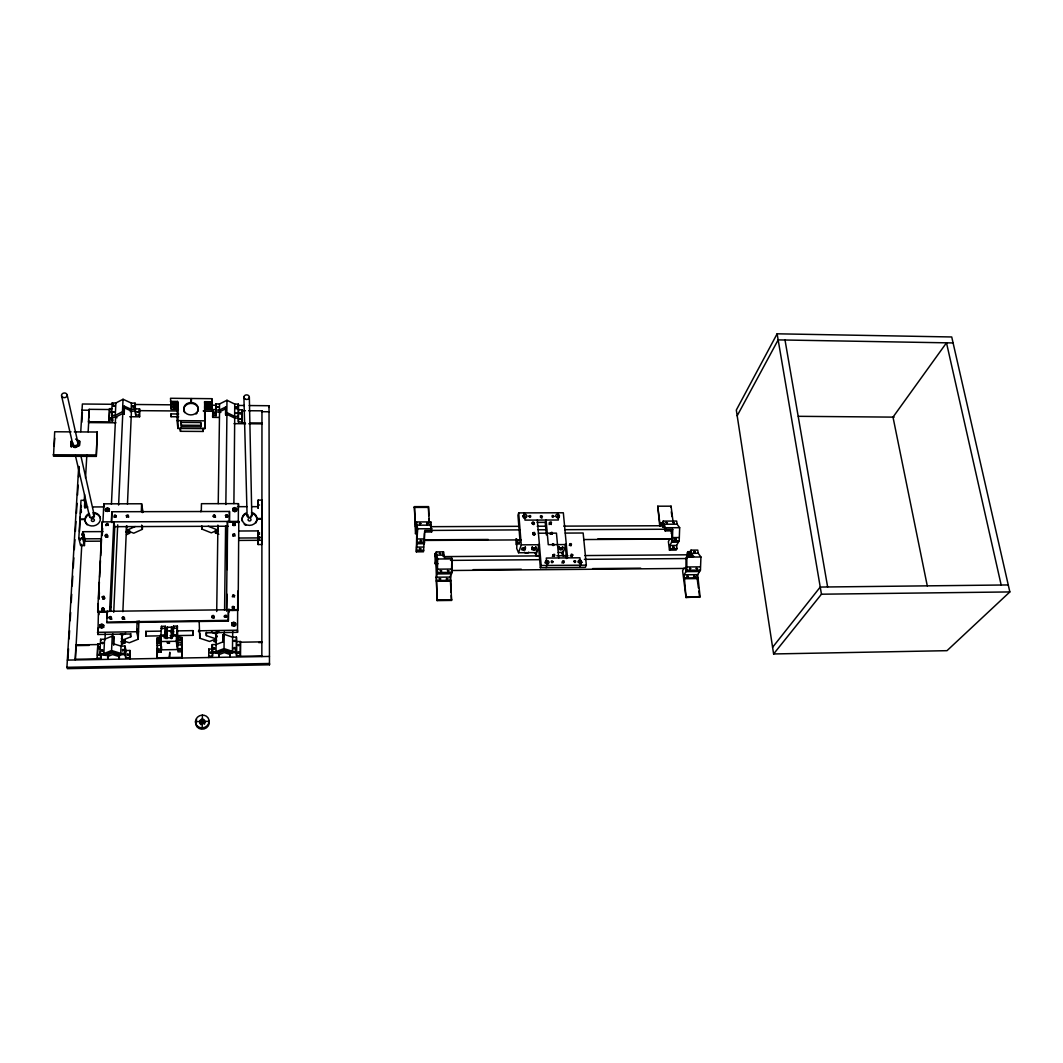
<?xml version="1.0" encoding="UTF-8"?>
<svg xmlns="http://www.w3.org/2000/svg" width="1063" height="1063" viewBox="0 0 1063 1063"><rect width="100%" height="100%" fill="white"/><g stroke="black" fill="none" stroke-linecap="round" stroke-linejoin="round"><path stroke-width="1.5" d="M157.204 652.217L161.098 652.151L161.084 637.88L157.191 637.946L157.151 658.462L157.537 646.477M181.972 637.348L181.826 658.024L181.879 651.792L177.999 651.858L177.694 648.696L177.627 642.809L181.521 642.743C184.749 637.348 176.83 634.438 177.68 640.843L181.574 640.79M181.879 651.792L181.521 642.743M258.15 500.115L258.216 507.888L258.15 500.115L261.843 500.115L261.817 537.559L258.083 537.572L258.096 530.915L238.883 531.008M248.715 410.73L261.963 410.836L261.843 656.562L261.843 655.898L240.384 656.283L240.464 641.521L236.637 641.587L236.424 637.122L232.571 637.175L224.2 634.345L222.858 634.863L222.778 641.972L216.095 644.537L212.228 644.603L212.507 656.11L208.64 656.19L208.773 657.532L208.76 649.094L212.613 649.028L212.507 656.11M269.019 407.448L269.019 405.734L249.194 405.548M261.83 530.543L261.87 544.508L258.176 544.535L258.176 537.918L239.148 538.024M261.83 534.609L261.843 534.955M261.883 510.134L261.87 508.646M261.843 505.457L261.857 505.842M261.87 539.18L261.857 538.25M261.857 537.719L261.87 538.064M261.843 536.084L261.83 535.141M66.929 667.312L67.354 668.654L269.471 664.8L269.471 663.485L66.929 667.312L78.715 466.431M170.917 415.341L170.997 413.919L178.611 413.985M171.09 415.314L170.997 416.669L171.023 413.972M216.241 632.379L216.148 638.903L206.368 635.634L206.102 632.817L237.541 632.326L237.753 591.134L237.846 593.353M238.298 522.943L238.444 503.636L201.452 503.689L201.306 511.409M107.137 611.331L106.805 622.798L228.346 621.071L228.425 609.75L228.465 610.481L238.139 610.361L238.79 521.415L102.181 521.88L97.676 611.451L97.862 612.195L107.801 612.062L107.629 611.318M245.088 422.875L242.019 422.848L242.072 409.8L238.524 409.773L238.325 404.126L234.75 404.086L226.977 400.273L219.536 403.953L215.935 403.913L216.174 415.673L212.6 415.646L212.706 417.374L219.151 417.427M240.384 656.283L240.464 641.521M242.019 422.848L242.072 409.8M258.189 508.207L258.203 506.692M258.163 503.49L258.15 505.005L259.531 505.005M258.15 541.2L258.123 533.799L259.518 533.785M258.15 535.739L258.11 538.104L259.518 538.104M694.378 553.318L693.674 552.574M226.778 611.305L226.964 594.177M231.774 623.117L231.787 625.642L233.647 626.08L235.548 625.057L235.561 623.064L233.674 622.094L231.774 623.117L233.714 622.626L235.587 623.596L235.574 625.589L233.647 626.08M232.89 510.918L232.877 508.459L234.724 507.529L236.531 508.446L236.544 510.918L234.71 511.848L232.863 510.32L234.684 511.25L236.518 510.306L236.531 508.446M240.358 655.619L236.531 655.685L236.305 651.3L232.438 651.367L232.717 631.183M233.9 503.596L234.71 417.44M241.992 421.998L238.418 421.971L238.232 416.377L234.631 416.351L234.75 404.086M236.424 637.122L236.371 652.655L232.518 652.722L224.12 649.971L216.108 653.014L212.228 653.081L212.348 645.972M238.325 404.126L238.285 418.118L234.697 418.078L226.911 414.331L225.662 414.942L225.662 407.036L219.443 410.079L215.842 410.039M236.531 655.685L236.637 641.587M238.418 421.971L238.524 409.773M686.26 577.794L687.522 577.78M226.485 609.777L227.482 521.455L227.243 569.622M111.389 521.84L111.867 511.741L229.475 511.462L229.409 522.252L238.816 522.212L238.79 521.415M228.346 621.071L228.439 612.248M229.422 520.578L229.475 511.462M228.877 612.235L228.917 609.006M230.1 652.443L230.046 657.147L229.887 654.409L224.306 652.589L218.978 654.609L219.191 657.346L219.23 654.516M222.885 641.946L222.858 634.863M225.662 414.942L225.662 407.036M212.108 651.725L216.002 651.659L224.027 648.603L224.2 634.345M225.582 413.188L226.831 412.59L226.977 400.273M224.293 635.103L224.333 631.794M224.585 610.308L225.595 526.012M225.848 504.526L226.924 413.613M216.002 651.659L216.095 644.537M201.611 526.265L201.85 529.055L211.311 532.842L217.702 530.052L217.769 525.481M219.443 410.079L219.536 403.953M216.227 644.71L216.414 631.435M216.706 611.517L217.928 525.215M218.234 503.636L219.563 410.677M216.041 405.667L215.948 411.793L220.852 412.444M216.174 415.673L215.935 403.913M218.805 534.251L215.43 532.895L215.47 530.185M202.183 727.863L202.422 715.12M202.462 722.827L202.502 720.541M209.73 403.953L209.703 402.133L209.77 404.618L205.079 404.578L205 402.093L205.079 404.578M209.943 405.667L209.916 406.823L205.239 406.77L205.332 408.086L207.71 408.763L210.009 408.139L209.982 406.332L210.009 408.139M209.77 404.618L209.796 403.462L205.106 403.422M206.368 635.634L206.421 632.365M211.763 401.761L204.614 401.694L205.172 409.614L212.268 409.68L211.816 398.691L170.505 398.28L171.289 409.321L178.411 409.388M212.268 409.68L211.816 398.691M212.706 417.374L212.706 409.547L216.281 409.574M216.148 638.903L209.544 641.441L199.751 638.212L199.166 620.885M180.112 428.044L180.444 431.312L203.166 431.458L203.219 428.349M199.751 638.212L199.844 633.309M201.85 529.055L201.904 525.986M170.412 401.362L177.601 401.429L177.069 420.629L177.893 428.455L204.814 428.641L204.614 401.694M204.814 428.641L205.172 409.614M205.332 408.086L205.252 405.628L205.345 406.943L210.022 406.983M207.537 406.132L207.498 404.099M207.71 408.763L207.737 407.621M181.467 426.755L181.069 420.842L181.467 426.755L200.96 426.888L200.774 422.449M176.272 641.295L176.564 634.837L172.631 634.903L172.432 637.773L164.18 637.906L164.393 635.023L160.46 635.089L160.128 641.56L161.51 649.838L177.441 649.559L176.272 641.295L160.128 641.56M172.99 635.554L173.482 626.147L177.375 626.08L176.857 636.95L176.564 634.837M177.521 646.397L177.375 626.08M177.641 404.312L177.614 402.492L175.382 403.807L172.95 403.116L172.804 401.787L172.91 404.272L175.355 404.963L177.641 404.312L177.508 402.983L175.076 402.292L172.777 402.943M171.382 638.145L171.462 635.528M171.581 631.116L171.595 626.785L171.263 638.624M177.999 407.847L177.906 405.375L178.039 406.691L175.754 407.328L173.335 406.651L173.189 405.335L173.296 407.807L175.714 408.484L177.999 407.847L177.973 406.039M177.893 428.455L178.066 408.272M180.444 431.312L180.537 428.19M165.735 638.557L165.815 635.501M172.91 404.272L172.95 403.116M173.296 407.807L173.335 406.651M167.104 638.212L167.25 630.997L167.356 631.728M167.303 631.183L167.316 626.838L166.971 638.69M175.355 404.963L175.382 403.807M175.714 408.484L175.754 407.328M169.655 657.652L169.788 652.283L169.163 657.572M165.828 632.326L165.323 626.266L161.43 626.32L160.819 637.202L160.46 635.089M161.098 652.151L161.244 647.34M161.51 649.838L161.603 646.676M171.289 409.321L171.023 403.063M165.323 626.266L164.725 637.136L164.393 635.023M416.218 523.501L417.174 543.738L424.35 543.698L424.416 533.4M417.015 540.482L417.334 530.344L416.364 526.73M519.953 529.879L424.775 530.464L423.486 551.79L416.351 551.843L417.639 528.803L416.51 521.96L430.781 521.906L431.618 531.965L424.456 532.005M157.63 643.274L157.337 637.734L161.231 637.667M431.618 531.965L430.967 527.873M435.989 553.385L437.079 573.94L451.483 573.807L451.855 558.248L444.653 558.301L443.51 551.83L436.335 551.883L435.219 556.706L435.046 553.451L435.179 563.749L438.036 563.722M436.906 570.632L437.265 560.493L436.162 556.653M451.855 558.248L451.855 572.359L450.646 577.063L451.523 600.422L437.132 600.595L436.308 577.196L437.425 572.479L437.611 558.992L436.335 551.883M142.017 511.29L142.11 509.071L142.349 512.592M138.19 621.921L138.124 623.702L137.805 622.054M122.125 633.827L121.833 640.418L129.327 642.756L138.217 639.195L138.908 621.071M126.723 525.826L126.537 530.45L133.752 533.201L142.362 529.308L142.482 526.225M171.874 635.74L171.741 638.464M138.217 639.195L136.728 631.741L137.127 621.071M141.326 511.542L141.618 503.782L103.842 503.835L102.938 521.787M125.979 650.529L129.899 650.463L129.912 658.954L129.606 657.612L125.686 657.678L125.979 650.529L124.982 646.052L121.023 646.118L113.435 643.779L113.768 636.578L112.24 636.099L104.559 639.222L100.6 639.288L99.895 653.692L101.078 658.117L97.118 658.196L97.836 643.872L100.454 643.819M129.752 416.723L139.598 416.789L139.346 415.062L135.705 415.022L135.094 403.156L131.44 403.116L123.042 399.263L115.88 402.97L112.2 402.943L111.588 415.354L112.612 421.028L108.944 421.001L109.555 408.644L111.987 408.657M129.606 657.612L129.899 650.463M139.346 415.062L139.585 408.91L135.958 408.87M121.833 640.418L130.749 636.83L130.882 633.521M139.598 416.789L139.585 408.91M125.686 657.678L124.677 653.253L120.717 653.32L121.023 646.118M135.705 415.022L134.842 409.335L131.174 409.308L131.44 403.116M121.395 646.424L121.886 634.837M122.87 611.677L126.55 525.654M127.467 504.154L131.427 411.514M121.82 644.178L125.009 642.889L125.128 639.979M126.484 534.689L129.58 533.281L129.686 530.557M124.677 653.253L124.982 646.052M134.842 409.335L135.094 403.156M125.288 647.447L124.996 654.622L121.036 654.688L111.921 651.925L104.227 654.994L100.254 655.06L100.414 651.871M135.36 404.923L135.107 411.102L131.453 411.075L124.464 407.886L124.172 406.106L131.174 409.308M119.468 654.861L119.282 659.153L118.631 656.389L112.572 654.556L107.456 656.589L108.16 659.352L108.386 654.595M110.858 611.398L114.777 526.663L113.807 521.84L109.622 611.305M99.895 653.692L103.868 653.612L111.575 650.529L112.24 636.099M111.588 415.354L115.282 415.394L122.471 411.7L123.042 399.263M112.598 637.069L112.744 633.761M113.728 612.315L117.701 524.83M118.604 505.031L122.816 412.603M112.133 412.471L111.907 417.121L115.588 417.148L122.777 413.467L124.185 414.105L124.172 406.106M113.768 636.578L113.768 645.175L113.435 643.779M124.185 414.105L124.464 407.886M103.868 653.612L104.559 639.222M115.282 415.394L115.88 402.97M104.945 640.072L105.264 633.442M111.429 504.181L115.628 416.351M107.018 618.334L107.23 613.856M111.628 520.963L111.867 511.741M99.763 625.017L99.802 627.582L99.763 625.017L101.756 623.981L103.656 624.964L103.696 627.529M105.529 508.712L105.436 510.599L107.27 511.529L109.183 510.585L109.276 508.699L107.443 507.769L105.529 508.712L105.556 511.21M101.078 658.117L101.224 654.941M112.612 421.028L112.758 417.945M109.316 511.197L109.276 508.699M97.862 612.195L98.288 603.585M98.54 598.628L99.377 582.112M99.616 577.169L100.454 560.653M100.706 555.71L101.53 539.193M101.703 535.898L102.181 521.88M130.749 636.83L130.138 633.986L97.955 634.491L98.394 612.501M99.058 599.266L99.391 592.649M102.287 534.848L102.619 528.324M97.955 634.491L98.288 627.888M98.952 614.693L99.111 611.398M97.464 655.685L97.836 643.872M109.715 409.521L89.172 409.335L88.481 421.719L109.104 421.878L109.555 408.644M515.993 538.689L516.405 544.96L516.711 539.007M520.392 540.11L517.136 540.137L516.698 548.455L518.558 552.747L536.523 552.627L539.419 544.734L521.255 544.854L518.558 552.747M71.048 431.87L54.691 431.764L53.522 456.226L96.295 456.386L97.225 432.03L74.317 431.884M96.295 456.386L97.225 432.03M200.003 723.106L200.043 722.508A2.471 2.285 -17 0 1 202.262 720.541L202.9 720.541A2.471 2.285 -17 0 1 204.907 722.534M525.122 549.691L525.268 546.967L525.122 549.691L521.588 549.717L522.172 548.003L525.72 547.976M551.245 524.551L550.076 523.302L549.119 524.564M81.811 544.176L75.287 659.95L75.885 644.922L98.022 644.563M84.229 501.178L84.602 494.561M85.532 478.031L86.847 454.871M88.149 431.724L88.8 420.137M88.92 417.958L89.172 409.335M102.925 531.606L83.073 531.699L82.688 538.476L84.442 545.558L80.602 545.585L78.808 538.503L81.001 500.301L84.841 500.301L86.555 507.649M84.841 500.301L84.469 506.958L87.751 506.945M84.442 545.558L84.827 538.821L83.073 531.699M532.125 549.637L532.271 546.927L532.125 549.637L535.646 549.624L535.805 546.9L535.646 549.624M79.459 531.447L80.296 516.91M80.496 513.894L80.748 508.818L81.466 512.034M539.592 555.816L536.337 555.843L536.629 550.873M80.761 431.671L82.383 404.006L113.768 404.299M67.939 658.741L68.524 648.815M69.108 638.89L69.587 630.625M70.171 620.712L70.65 612.434M71.234 602.522L71.713 594.257M72.204 585.979L72.776 576.066M73.267 567.801L73.852 557.876M74.33 549.611L74.915 539.685M75.393 531.42L75.978 521.508M76.456 513.23L77.041 503.317M77.533 495.052L78.104 485.127M78.596 476.862L79.167 466.936M81.785 422.303L82.369 412.378M533.679 524.63L531.978 523.501M71.155 446.912L71.075 441.172M71.434 446.779L71.341 441.304M558.886 549.465L559.058 546.754L558.886 549.465L562.393 549.438L562.566 546.727L562.393 549.438M567.801 555.604L562.952 555.643L563.257 550.7M54.186 446.38L54.731 438.169M662.661 527.368L662.408 522.597M665.146 530.889L665.943 529.387L672.733 529.361L671.936 530.862L665.146 530.889L665.292 529.241L662.794 525.733M665.943 529.387L663.179 521.096L676.679 521.056L677.078 524.192L679.669 527.686L679.217 540.722L676.586 545.465L676.998 548.628L676.188 550.076L669.451 550.116L668.388 541.585L669.996 538.609M171.621 635.036L171.528 630.93L171.648 632.166M671.231 533.546L671.51 530.264M678.407 542.183L671.63 542.236L671.936 530.862M669.451 550.116L670.248 548.667L669.849 545.505L672.427 540.761L672.733 529.361M167.343 635.103L167.197 635.687M690.565 551.657L687.881 551.67L688.293 554.833L690.99 550.142L697.766 550.103L698.192 553.278L700.929 556.985L700.451 570.087L697.673 574.671L700.092 596.688L686.047 597.552L684.12 574.804L686.818 570.206L686.831 556.467L685.994 557.916L685.98 571.628L699.587 571.509M690.432 556.414L690.153 551.604M165.39 635.275L165.323 631.063L165.416 631.94M251.479 512.393A7.454 6.604 -1.7 0 1 256.728 517.043L256.714 520.445A7.454 6.604 -1.7 0 1 244.968 524.032A7.454 6.604 -1.7 0 1 245.832 513.07M226.658 616.965L226.1 615.729M232.81 535.566L234.312 534.503L235.016 536.084M224.692 615.929L224.359 616.992M235.229 524.458C235.521 521.521 231.375 523.461 233.249 525.467M227.867 516.419L227.469 517.163M213.145 617.204C215.231 613.192 208.906 616.952 214.248 618.002M174.133 402.319L175.302 403.023L176.325 402.346M176.604 635.594L192.841 635.342L192.974 633.256L192.881 630.638L176.657 630.891M213.357 516.18C217.955 517.761 212.866 511.941 213.357 516.738M81.997 539.021L83.445 539.021L83.711 537.413L83.685 534.623L82.236 534.623M192.881 630.638L192.868 635.329M83.445 539.021L83.392 533.427L81.944 533.44M122.431 651.074C125.474 648.257 119.893 649.573 123.826 650.715M416.351 551.843L416.749 533.267L416.111 530.862L415.5 533.945L414.397 506.639L428.469 506.613L429.306 522.823M104.147 609.724C103.842 605.99 99.563 611.172 103.536 610.401M416.51 521.96L415.54 526.942L414.397 506.639M108.24 525.467C107.562 520.113 104.094 527.527 107.974 524.404M106.26 524.418L106.008 525.733M105.29 535.885C107.536 538.13 108.439 532.935 105.543 534.596C103.802 536.39 107.642 538.689 107.735 535.872M89.133 513.456A7.747 6.684 -9.8 0 0 85.319 517.535L85.12 521.016A7.747 6.684 -9.8 0 0 93.637 525.879A7.747 6.684 -9.8 0 0 100.374 518.664A7.747 6.684 -9.8 0 0 93.026 512.552M428.734 515.675L428.469 506.613M173.575 631.821L173.495 630.93L173.375 635.196M429.957 525.747L430.781 521.906M435.179 563.749L435.87 560.759L437.132 600.595M81.333 507.476L81.306 505.47M442.62 555.55L443.51 551.83M160.367 635.847L145.751 636.073L145.817 631.356L160.42 631.13M145.777 631.369L145.751 636.073M200.827 511.741L201.412 510.772M567.562 557.876L563.337 512.778L518.704 512.898L517.947 515.236L520.033 541.346L518.996 544.376L517.136 540.137M524.232 517.615L522.916 516.645L523.979 514.492L525.959 514.479L527.075 516.047L526.225 517.615L524.232 517.615L523.116 516.06M552.348 556.427L553.358 555.657L554.487 556.401M534.476 535.327L534.197 534.104L532.643 534.118M558.381 514.399L559.297 516.525L558.46 518.093L559.51 515.954L558.381 514.399L556.414 514.399L555.577 515.967L556.706 517.522L558.673 517.508M565.237 533.095L583.149 533.001L586.338 565.144L585.368 567.336L540.349 567.735L541.187 565.516L537.307 520.073M545.757 561.158L547.976 560.586L549.119 562.194L548.256 563.802L544.894 562.779L545.97 560.6M546.076 567.682L546.927 565.476L546.289 558.048L579.933 557.783L580.65 565.184L579.694 567.39M171.01 416.723L178.624 416.776M580.717 560.334L581.62 562.473L580.717 560.334L578.724 560.347L577.887 561.955L580.783 564.081L581.86 561.928M233.78 648.975C237.115 646.849 231.575 647.168 235.175 648.962M234.471 596.994L233.435 595.36L232.266 596.755M232.956 524.458C234.817 521.946 235.72 526.344 233.036 524.418M215.457 516.977L214.46 515.422M213.318 516.193L214.208 515.462M127.387 655.26C130.045 652.536 125.142 654.051 128.822 655.406M235.933 408.75L237.222 408.763M122.444 619.277C127.334 614.959 118.325 617.351 124.836 619.251M673.092 521.946L671.072 506.174L657.758 506.201L659.764 526.318M104.706 598.23L103.802 599.014M128.636 517.229L128.503 515.967L126.803 515.967M663.259 522.823L659.897 523.581L657.758 506.201M663.179 521.096L660.668 525.946L660.282 522.837M670.687 506.931L671.072 506.174M116.173 517.269L115.203 515.688L114.086 517.269M777.119 333.809L736.314 410.052L773.612 653.958L947 650.676L1009.85 591.932L951.73 336.971L777.119 333.809L821.46 594.204L773.612 653.958M737.191 415.779L778.156 339.894L953.086 342.937M522.916 516.645L523.78 515.077M687.881 551.67L687.057 553.119L687.429 555.976M684.173 568.014L682.592 570.751L686.047 597.552M215.922 636.126L217.29 636.086L216.267 637.827M561.809 562.819L563.722 562.805M550.089 534.237L552.003 534.224M446.194 579.88L447.35 579.866M772.588 647.301L820.237 587.055L1008.255 584.942M237.913 653.147C241.181 651.154 235.587 651.606 239.228 653.28M234.365 608.315L233.422 608.328M213.543 617.816L212.029 617.656L212.773 617.244M234.923 525.467L235.229 524.418M225.635 515.914L227.004 515.422M225.874 515.701L225.848 517.163M101.796 651.101C104.838 649.134 99.47 649.4 102.221 650.689M215.51 516.977L214.035 517.176M102.327 610.561L103.749 610.029M102.885 599.094L104.586 598.668M126.803 515.967L126.563 517.243M213.969 414.052L215.125 414.052M132.822 407.7L134.018 407.714M110.658 419.367L111.854 419.38M570.26 555.829L572.2 556.534M569.25 545.279L571.137 545.718M439.139 579.827L440.082 579.813M524.537 516.113L524.617 517.149M419.34 549.77L420.47 550.036M232.571 608.661C237.899 606.548 229.515 605.099 233.275 608.156M224.638 615.929L226.153 615.729M213.504 617.816L213.969 616.301M111.017 619.237C113.475 615.198 106.42 619.291 110.552 618.626M101.703 627.702L102.606 627.582M234.923 525.428L233.249 525.428M206.581 402.385C205.279 403.834 210.049 403.355 207.936 402.306M106.114 537.24L107.815 537.227M122.803 639.169L121.341 638.478M199.299 629.814L198.449 631.249L199.259 632.033M548.986 523.036L550.395 523.036M99.895 625.562L101.889 624.526L103.789 625.509M99.656 627.05L101.556 628.034L103.563 626.984M130.244 411.687L131.453 411.075M236.557 509.057L232.877 508.459M105.649 509.323L107.576 508.38L109.409 509.31M219.549 411.819L225.741 408.79M126.537 530.45L135.16 526.53M215.43 532.895L218.181 531.699M674.434 540.11L675.404 540.469M579.866 563.084L579.92 561.955M121.036 654.688L119.747 655.207L112.16 652.895L105.755 655.446L104.227 654.994M213.876 648.922C216.746 646.955 211.085 647.899 214.739 649.015M557.544 517.11L557.61 516.02M225.741 617.032C228.917 613.484 221.038 616.088 225.954 617.058M420.323 541.559L420.988 541.559M212.308 615.915L214.022 616.301M212.653 615.809L211.776 617.165M426.622 524.551L427.286 524.551M99.297 655.353C101.517 652.855 96.295 654.967 100.042 655.34M222.951 636.259L224.293 635.754M216.639 640.338L213.796 641.441L216.121 642.211M102.42 643.66C104.878 641.614 99.789 642.53 102.566 643.487M419.5 524.577L420.164 524.577M174.996 405.535C173.003 406.823 178.385 406.784 176.126 405.548M232.518 652.722L231.176 653.227L224.187 650.941L217.516 653.466L216.108 653.014M226.206 517.136L227.376 517.136M105.981 535.274L107.722 535.911M106.513 524.285L107.722 524.285M239.999 414.052L240.663 414.065M111.23 412.989L111.907 412.989M173.149 406.491L177.866 406.531M204.986 403.249L209.69 403.289M234.458 641.348C236.823 639.448 231.641 640.511 234.91 641.481M102.261 650.769L103.084 651.074M110.512 618.653L111.894 619.158M546.847 562.141L546.236 562.765L546.953 563.377M123.268 619.211C127.44 617.231 119.707 616.248 122.949 619.184M540.403 517.176L541.864 518.146M141.964 510.732L143.266 511.888M200.017 722.88L204.893 722.76M75.074 659.273L97.304 658.874L97.118 658.196M157.032 657.798L181.733 657.346M67.341 660.096L269.457 656.429M156.939 639.674L160.845 639.607M177.773 639.341L181.653 639.275M156.819 641.188L160.726 641.122M156.766 643.155L160.672 643.088M240.49 642.211L261.843 641.853L261.857 642.53L258.681 642.584M89.186 645.4L76.098 645.613L75.885 644.922M156.753 645.321L160.659 645.254M177.627 644.975L181.521 644.909M156.846 649.055L160.752 648.988M177.694 648.696L181.587 648.629M156.925 650.609L160.832 650.543M177.773 650.25L181.653 650.171M161.084 628.446L164.991 628.379M173.189 628.26L177.083 628.206M170.16 630.984L173.402 630.93M97.397 632.339L136.728 631.741M198.967 630.797L237.448 630.213L237.541 632.326M163.609 635.794L166.864 635.74M170.107 635.701L173.362 635.647M160.287 636.179L164.233 636.112M172.485 635.98L176.418 635.926M177.986 637.614L181.853 637.548M109.675 607.146L111.07 607.119M97.676 611.451L238.099 609.631L238.139 610.361M106.619 622.081L228.306 620.354M821.46 594.204L1009.85 591.932M437.305 599.891L451.722 599.718M686.459 596.861L700.092 596.688M436.308 577.196L450.646 577.063M684.12 574.804L697.673 574.671M436.481 580.504L450.832 580.358M684.532 578.02L698.099 577.887M436.308 581.222L450.646 581.076M684.12 578.724L697.673 578.591M450.486 560.387L539.738 559.683M584.371 559.337L686.844 558.54M541.187 565.516L586.338 565.144M437.252 569.17L451.669 569.037M686.392 566.978L700.025 566.858M473.194 569.662L521.282 569.236M592.583 568.599L640.67 568.174M451.841 570.499L685.887 568.413M437.425 572.479L451.855 572.359M686.818 570.206L700.451 570.087M416.497 547.1L423.632 547.06M669.849 545.505L676.586 545.465M532.736 547.923L536.27 547.91M559.563 547.751L563.071 547.737M416.656 550.355L423.792 550.302M670.248 548.667L676.998 548.628M558.274 552.468L563.151 552.441L566.313 544.575L548.269 544.681L546.103 520.046L545.253 522.358L546.355 534.915M436.508 555.165L443.683 555.112M690.99 550.142L691.415 553.331L698.192 553.278M444.427 556.6L538.649 555.896M556.839 555.763L566.752 555.697M584.942 555.564L690.737 554.78M686.831 556.467L693.661 556.414L691.415 553.331M437.611 558.992L452.054 558.886M687.283 557.092L700.929 556.985M228.093 526.225L113.914 526.677M538.157 529.799L546.435 529.773M564.639 529.693L665.611 529.241M259.505 532.616L258.11 532.629L258.096 534.197L259.492 534.184M81.678 535.034L83.127 535.034M538.436 533.227L556.454 533.134L558.713 557.955M82.728 536.602L84.176 536.602L84.216 542.17L84.469 537.785L81.692 537.838M82.263 537.413L83.711 537.413M258.123 536.536L259.518 536.523M258.096 536.935L259.505 536.935M259.531 537.307L258.136 537.307L258.136 540.044L259.531 540.031M78.808 538.503L83.299 538.423M84.827 538.821L101.198 538.742M417.321 538.968L424.496 538.928M672.029 537.586L678.805 537.546M85.12 541.253L100.879 541.16M239.162 540.416L261.91 540.283M423.499 539.831L488.262 539.473M597.858 538.875L671.231 539.061M423.632 540.442L521.083 539.898M583.839 539.552L673.038 539.061M417.48 542.223L424.669 542.183M672.427 540.761L679.217 540.722M85.027 519.169L79.951 519.182M261.83 518.518L256.967 518.531M79.924 519.594L84.947 519.488M537.16 522.385L546.183 522.358M416.669 525.188L430.94 525.135M663.578 524.232L677.078 524.192M431.259 526.677L519.01 526.318M537.214 526.238L545.492 526.212M563.709 526.132L663.033 525.733M417.639 528.803L432.016 528.736M666.076 527.74L679.669 527.686M92.667 506.945L104.161 506.918M237.487 506.679L247.015 506.666M251.785 506.666L258.136 506.652M414.251 507.423L428.309 507.396M53.15 454.778L96.002 454.937M115.96 422.795L88.654 422.596L88.481 421.719M234.033 423.645L245.54 423.738M248.822 423.752L261.963 423.858L261.963 422.994L249.685 422.915M181.507 425.2L201 425.333M242.098 410.663L245.407 410.703M203.192 410.929L205 410.943L204.681 406.544L204.76 423.233M82.024 410.159L89.358 410.225M139.147 410.65L177.322 410.969M203.883 411.208L213.836 411.288M269.032 411.766L261.976 411.7L261.963 410.836M798.326 416.311L894.169 417.134M177.069 420.629L204.242 420.828M181.029 422.41L200.628 422.556L200.96 426.888M135.24 404.485L171.568 404.83M212.866 405.216L216.161 405.242M237.634 405.441L244.238 405.495M693.581 577.116L694.298 577.714M541.187 517.375C545.106 516.472 538.503 514.054 540.908 517.269M230.299 609.724L233.063 610.428M111.575 650.529L120.717 653.32M112.572 637.508L114.1 637.986M120.969 641.64L125.009 642.889M224.027 648.603L232.438 651.367M226.964 515.422L227.827 516.153M103.151 599.027L102.686 597.18L104.732 597.658M100.387 648.191C96.919 646.955 102.114 646.304 99.271 648.962M125.686 531.806L129.58 533.281M208.255 526.238L217.702 530.052M115.588 417.148L116.996 417.772M122.471 411.7L123.893 412.338M226.831 412.59L234.631 416.351M532.125 522.73L534.516 523.926M533.001 533.161L535.393 534.357M75.579 439.059L79.805 441.225L79.552 445.49L75.061 447.616L70.822 445.45M76.881 440.002L79.539 441.344L79.3 445.357L75.074 447.35L71.088 445.331M107.735 524.245L108.267 524.923M137.725 622.028L138.655 622.333L139.147 621.23M233.142 536.31L232.81 535.526M234.378 607.225L232.478 607.013L232.465 608.567M690.578 554.78L692.066 556.839M561.384 552.534L562.952 555.643M534.915 552.72L536.337 555.843M100.6 639.288L100.958 640.683M61.574 395.901L72.776 444.188M75.38 455.456L89.571 516.631M1001.173 585.022L946.495 342.818L893 417.121L927.281 585.872M67.102 394.732L77.984 443.045M80.894 455.934L94.315 515.528M103.842 503.835L104.36 506.294M111.867 521.84L112.04 522.651M108.944 421.001L109.104 421.878M112.2 402.943L112.519 404.724M785.012 340.014L827.625 586.975M141.671 525.082L142.362 529.308M141.618 503.782L143.013 512.353M161.43 626.32L161.868 629.11M167.104 632.512L166.864 630.944L171.17 630.877L171.395 632.445M173.482 626.147L173.88 628.937M178.106 637.401L178.332 639.036M696.73 575.349L698.404 587.932M698.816 591.081L699.653 597.379M671.298 511.768L671.922 516.591M195.672 722.999L195.499 721.644L209.092 721.312L209.238 722.654M167.516 628.1L167.423 627.263L171.688 627.21L171.914 632.365M80.257 540.296L80.203 539.499M177.601 401.429L178.092 406.199M565.171 544.256L566.499 558.513M208.76 649.094L208.88 650.45M557.716 512.791L558.367 520.006L524.976 520.113L524.378 512.884M190.875 402.505L190.981 398.585M191.446 398.598L191.34 402.625L192.988 402.731A7.295 6.205 -1.7 0 1 196.854 412.324A7.295 6.205 -1.7 0 1 184.896 412.205A7.295 6.205 -1.7 0 1 189.214 402.704L191.34 402.505M212.228 644.603L212.613 649.028M538.37 544.362L540.349 567.735M523.607 515.21L523.846 518.106M518.704 512.898L521.255 544.854M202.913 428.203L203.166 431.458M212.706 409.547L212.813 411.275M450.141 576.133L451.057 592.33M451.244 595.559L451.523 600.422M443.151 553.331L443.324 556.6M428.907 518.983L429.08 522.292M238.444 503.636L238.537 506.068M243.905 397.137L247.108 515.648M249.34 397.19L251.798 515.635M256.967 518.943L261.83 519.036M258.096 530.915L258.176 544.535M261.843 500.115L261.897 507.33L261.843 505.975M261.843 508.473L261.923 518.731M85.372 507.729L85.067 503.729L84.814 508.048M269.019 405.734L269.471 664.8M258.176 504.699L258.15 507.729M250.868 515.98A1.475 1.302 -1.6 0 1 250.19 516.764M248.171 516.299A1.475 1.302 -1.6 0 1 248.184 514.997M93.464 516.073A1.528 1.315 -9.7 0 1 92.973 517.017M92.64 517.229A1.528 1.315 -9.7 0 1 91.126 517.229M528.696 552.175A2.232 0.771 3.1 0 1 526.849 552.973A2.232 0.771 3.1 0 1 524.298 552.215M533.055 534.543A6.165 2.073 3.1 0 1 533.52 535.088M77.293 441.743A2.671 2.259 -7.6 0 1 77.426 444.64A2.671 2.259 -7.6 0 1 74.065 445.384A2.671 2.259 -7.6 0 1 72.776 442.74M93.252 514.24A2.445 2.099 -9.7 0 1 93.996 517.136A2.445 2.099 -9.7 0 1 90.634 517.907A2.445 2.099 -9.7 0 1 89.89 515.024M251.493 514.598A2.352 2.073 -1.6 0 1 249.752 517.708A2.352 2.073 -1.6 0 1 247.187 515.117M125.62 632.99A6.71 4.013 -69 0 1 120.292 634.186M218.26 631.688A6.551 4.558 68.6 0 1 211.564 631.674M219.377 632.179A6.564 4.558 68.6 0 1 216.932 632.179M251.493 513.203A7.441 6.591 -1.8 0 1 255.984 522.837M245.792 525.295A7.441 6.591 -1.8 0 1 244.251 524.245M242.337 521.295A7.441 6.591 -1.8 0 1 245.859 513.867M250.283 518.531A1.462 1.302 -1.8 0 1 250.815 520.299A1.462 1.302 -1.8 0 1 248.808 520.79A1.462 1.302 -1.8 0 1 248.277 519.01M184.643 412.63A7.295 6.192 -1.7 0 1 190.224 403.435A7.295 6.192 -1.7 0 1 198.037 411.248M197.28 412.736A7.295 6.192 -1.7 0 1 196.097 414.012M87.139 524.83A7.733 6.67 -9.9 0 1 89.319 514.266M93.212 513.363A7.733 6.67 -9.9 0 1 100.374 518.306M204.681 723.717A2.471 2.285 -17 0 1 204.335 724.235M200.867 724.647A2.471 2.285 -17 0 1 200.429 724.209M209.039 721.02A6.83 6.312 -17 0 1 201.452 729.165A6.83 6.312 -17 0 1 196.642 719.797M92.946 518.837A1.528 1.315 -9.9 0 1 94.328 520.498A1.528 1.315 -9.9 0 1 92.056 521.308A1.528 1.315 -9.9 0 1 91.856 519.222M177.335 643.341C177.428 647.035 177.534 640.285 177.335 643.341M177.215 632.95C177.388 640.604 177.601 626.585 177.215 632.95M177.827 643.341C177.893 647.061 178.026 640.325 177.827 643.341M181.707 643.274C181.786 647.008 181.893 640.112 181.707 643.274M696.199 568.346L697.474 568.652L696.199 568.346M690.658 568.559C689.369 570.618 689.13 566.513 690.658 568.559M693.953 551.564L695.229 551.856L693.953 551.564M693.873 576.159L695.136 576.465L693.873 576.159M687.083 576.226L688.359 576.531L687.083 576.226M676.254 539.154L674.992 539.007L676.254 539.154M672.879 522.478L674.141 522.783L672.879 522.478M672.786 546.914L674.048 547.219L672.786 546.914M666.129 522.504L667.391 522.81L666.129 522.504M137.539 629.137L137.725 634.332L137.539 629.137M572.824 555.059C570.672 558.54 570.18 551.577 572.824 555.059M573.847 561.317C575.535 565.264 576.93 558.487 573.847 561.317M569.622 544.229C571.296 548.149 572.691 541.439 569.622 544.229M562.393 561.397C564.068 565.357 565.476 558.58 562.393 561.397M553.836 516.366C551.67 519.78 551.232 512.951 553.836 516.366M552.933 554.939C554.607 558.886 556.029 552.122 552.933 554.939M553.105 561.742C550.926 565.264 550.461 558.248 553.105 561.742M554.182 544.588C552.003 548.07 551.551 541.12 554.182 544.588M199.884 721.152L199.844 721.764A2.485 2.299 -16.9 0 0 201.864 723.77L202.502 723.77A2.485 2.299 -16.9 0 0 204.734 721.79L204.76 721.192A2.485 2.299 -16.9 0 0 202.754 719.186L202.103 719.186A2.485 2.299 -16.9 0 0 199.884 721.152M549.651 522.504C551.298 526.384 552.707 519.754 549.651 522.504M550.581 532.962C552.242 536.855 553.65 530.185 550.581 532.962M532.922 533.041C534.569 536.948 536.018 530.264 532.922 533.041M534.237 522.823C532.045 526.251 531.633 519.395 534.237 522.823M528.922 516.18C530.557 520.059 532.005 513.429 528.922 516.18M446.5 578.591L447.815 578.897L446.5 578.591M447.496 570.579L448.825 570.884L447.496 570.579M439.351 553.345L440.667 553.65L439.351 553.345M439.325 578.657L440.64 578.976L439.325 578.657M440.295 570.632L441.61 570.951L440.295 570.632M426.648 523.381L427.951 523.687L426.648 523.381M420.828 523.554L419.486 523.567L420.828 523.554M419.486 548.548L420.802 548.853L419.486 548.548M420.337 540.416L421.652 540.722L420.337 540.416M237.833 644.909C238.723 647.433 239.946 643.062 237.833 644.909M136.941 631.276C137.672 635.807 140.064 629.336 136.941 631.276M234.604 595.705C231.96 599.452 231.986 592.011 234.604 595.705M232.983 624.459C233.9 627.011 235.136 622.599 232.983 624.459M232.81 534.463C234.298 538.529 236.305 531.553 232.81 534.463M209.929 652.443C210.819 654.981 212.069 650.583 209.929 652.443M234.046 509.828L235.401 510.147L234.046 509.828M225.462 515.356C226.937 519.382 228.944 512.486 225.462 515.356M240.889 418.928L239.56 418.915L240.889 418.928M237.129 413.294L235.787 413.281L237.129 413.294M239.627 412.67L240.916 412.976L239.627 412.67M235.866 407.009L237.155 407.315L235.933 406.877M218.367 406.996L217.011 406.983L218.367 406.996M213.796 412.457L215.085 412.763L213.796 412.457M126.324 515.635C127.733 519.687 129.925 512.711 126.324 515.635M109.09 617.271C110.525 621.523 112.824 614.162 109.09 617.271M522.558 548.853C523.767 552.866 525.933 545.97 522.558 548.853M104.028 608.7C101.211 612.54 101.437 604.927 104.028 608.7M101.078 626.386C101.942 628.964 103.337 624.499 101.078 626.386M533.108 548.787C534.317 552.8 536.483 545.904 533.108 548.787M116.199 515.927C113.462 519.541 113.688 512.339 116.199 515.927M136.994 411.806L138.296 412.112L137.074 411.673M102.168 596.928C103.589 601.193 105.901 593.845 102.168 596.928M132.476 406.066L133.818 406.239L132.476 406.066M106.792 510.094C107.629 512.525 108.971 508.353 106.792 510.094M559.895 548.614C561.065 552.614 563.257 545.731 559.895 548.614M206.541 406.159L208.773 406.318L206.647 406.026M110.579 411.58L111.921 411.74L110.579 411.58M110.273 417.759L111.615 417.918L110.273 417.759M113.236 405.893L114.578 406.053L113.236 405.893M112.93 412.099L114.273 412.271L112.93 412.099M167.236 642.823L169.668 642.889L167.343 642.716M62.797 397.349A2.83 2.352 -6.4 0 0 67.155 395.343A2.83 2.352 -6.4 0 0 63.062 393.27A2.83 2.352 -6.4 0 0 62.797 397.349M244.703 398.784A2.711 2.312 1.3 0 0 249.234 397.788A2.711 2.312 1.3 0 0 245.925 394.931A2.711 2.312 1.3 0 0 244.703 398.784M200.442 727.69A6.843 6.325 -16.9 0 0 208.893 719.664A6.843 6.325 -16.9 0 0 197.559 717.113A6.843 6.325 -16.9 0 0 200.442 727.69"/></g></svg>
